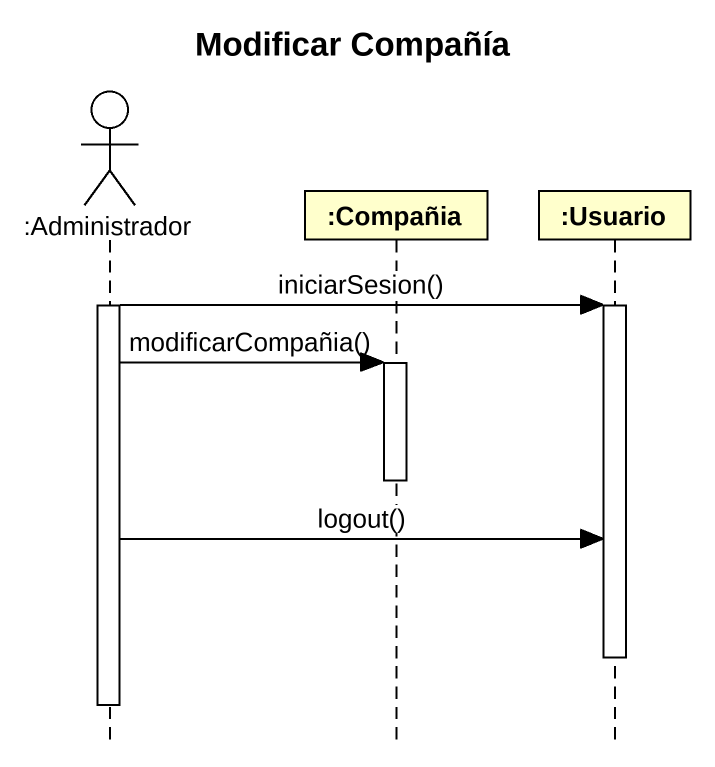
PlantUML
@startuml
title Modificar Compañía
hide footbox
actor ":Administrador" as Administrador
participant ":Compañia" as Compañia
participant ":Usuario" as Usuario

activate Administrador
Administrador -> Usuario : iniciarSesion()
activate Usuario
Administrador -> Compañia : modificarCompañia()
activate Compañia
deactivate Compañia
Administrador -> Usuario : logout()
deactivate Usuario
deactivate Administrador
@enduml
